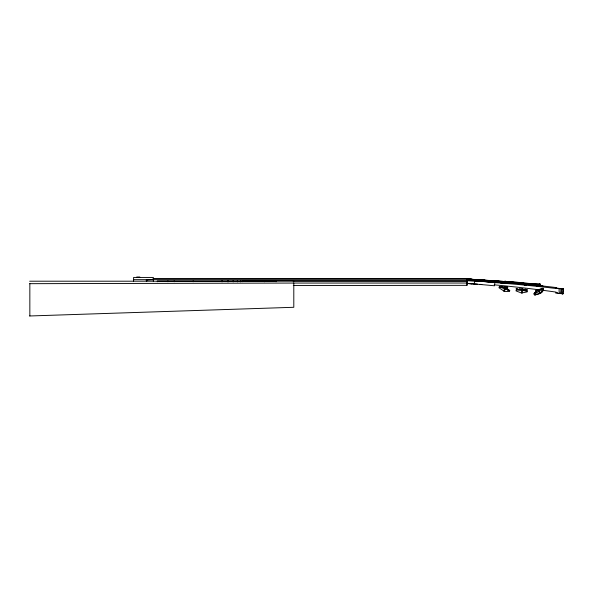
<?xml version="1.0" encoding="UTF-8"?>
<svg xmlns="http://www.w3.org/2000/svg" width="593" height="593" viewBox="0 0 593 593"><rect width="100%" height="100%" fill="white"/><g stroke="black" fill="none" stroke-linecap="round" stroke-linejoin="round"><path stroke-width="0.89" d="M467.025 278.947L467.025 285.344L293.283 285.522M467.025 285.144L467.047 282.972M535.701 293.35L534.211 294.35L543.04 288.598L543.633 289.332L540.809 293.112L534.797 295.077C533.151 292.29 541.453 286.849 543.633 289.369L540.156 293.453L534.797 295.003C530.461 292.119 548.503 286.011 541.305 289.769M504.613 282.283L467.143 278.955L505.31 282.572L467.143 278.955L523.686 282.802L522.144 282.668L523.663 282.794L523.293 282.713M505.103 282.557L467.128 279.11L539.904 284.18M522.507 282.653L467.136 279.11L522.344 283.046M539.726 285.011L467.143 278.955L539.734 284.855M467.165 279.118L540.141 284.292M516.221 289.977L516.08 290.941L521.455 292.994L527.177 291.912L527.259 290.948L516.162 289.977L522.641 288.969L527.259 290.963M521.455 292.994L521.818 288.902M522.285 293.068L522.641 288.969M555.515 292.957L559.34 293.505C558.902 287.472 558.258 288.554 562.631 288.961M562.927 293.831L562.171 293.691L562.927 293.765L563.35 288.984L562.816 293.831L561.527 293.676L561.949 288.887M561.527 293.676L560.593 293.557L561.015 288.776M538.222 286.078L541.187 286.352L541.231 285.826L536.843 285.389C535.101 286.308 538.044 285.685 538.985 286.3M542.091 292.334L542.21 291.081M536.843 285.389L538.311 285.544L538.259 286.011L536.798 285.87M538.311 285.544L538.259 286.041L539.096 286.1M542.647 286.36L542.699 285.87L541.231 285.7L541.187 286.219M536.235 291.548L536.354 290.333L535.798 290.274M536.235 291.289L536.354 290.096M536.85 285.767C535.472 285.485 536.924 286.093 536.843 285.27L538.311 285.403M526.288 284.988L524.175 284.633L524.227 284.173L525.68 284.299L525.635 284.759M525.198 288.976L525.072 290.125L523.619 289.97M525.635 284.662L525.68 284.21M519.357 288.302L519.238 289.421L520.698 289.614L520.817 288.487M525.68 284.299L519.846 283.773L519.802 284.217L524.175 284.633M524.175 284.536L524.227 284.069M527.177 289.888L524.731 290.17L527.207 289.592M519.846 283.691L519.802 284.129L521.254 284.247L521.306 283.81L519.846 283.691L521.306 283.825M507.741 287.049L507.623 288.102L506.163 287.961L506.281 286.923L507.393 287.034M502.694 282.72L502.39 282.29L508.231 282.794L508.838 283.343L505.258 282.92L508.853 283.195L508.379 283.15M501.782 282.846L503.805 282.868L503.85 282.461L508.231 282.735L508.179 283.143L506.719 283.017L506.77 282.616L508.231 282.735M506.77 282.624L506.719 283.031L508.853 283.269L506.726 283.017M501.782 287.472C502.041 285.93 500.529 286.493 502.479 286.538M499.64 282.505L501.693 282.809L500.077 282.542M494.488 285.782L494.91 282.35M478.707 281.126L497.09 282.32M480.753 281.252L498.683 282.453L498.164 282.394M475.312 280.934L477.046 281.03L475.215 280.926M474.207 284.18L474.674 280.889L467.025 280.608L466.602 283.417L477.432 284.143M475.771 281.075L477.298 281.045M471.287 283.951L466.602 283.335M503.62 291.104L504.999 287.323L499.269 286.871L498.943 287.768L504.398 291.385L509.409 291.571L509.743 290.666L504.999 287.323L499.269 286.871L509.743 290.666L505.777 287.605L504.398 291.385M534.256 294.254L535.709 293.402M536.517 291.163L534.219 293.765L534.797 294.447M536.428 292.416L534.219 293.698L534.797 294.38M29.65 315.98L293.802 307.285L293.802 283.061L29.65 283.684M136.694 277.02L139.852 277.02M153.09 278.873L467.225 278.947L467.225 281.401L293.238 281.401M153.09 279.073L466.728 278.895M133.603 279.666L153.328 279.666A18.754 0.652 -0.7 0 0 146.753 280.43L146.753 281.201M466.824 280.608L242.448 280.489L242.448 281.401M29.65 281.201L293.802 281.201M293.29 283.061L467.039 283.031M540.156 284.129L539.119 284.114L540.468 284.321M467.025 280.608L474.674 280.897M476.305 280.986L475.816 280.963L478.217 281.097M475.201 281.045L478.484 281.223M476.75 281.134L474.659 281.008A26.174 0.43 3.4 0 1 494.54 282.335M477.736 281.186L480.374 281.334M480.226 281.208L478.203 281.215M482.242 281.453L490.759 281.994M480.211 281.341L481.264 281.408M505.851 283.187L501.671 282.779L502.508 282.728M506.125 281.416L504.687 281.312L505.444 281.364C503.316 281.238 507.489 281.505 505.844 281.416M540.534 285.767L539.378 285.641M501.693 282.817L500.062 282.698M505.51 282.527L506.096 282.631L505.51 282.579M497.631 282.357L500.485 282.587M496.526 282.416L497.075 282.453M500.84 282.75L501.448 282.794M508.231 282.794L501.671 282.639L506.711 283.254M499.173 282.476L497.616 282.498M501.893 282.824L502.093 282.839M542.632 286.545C544.063 286.575 542.365 286.76 542.699 285.996L541.231 285.826L542.699 285.996A290.451 62.532 5.2 0 1 556.219 287.561M471.287 283.854L474.207 284.084M505.866 282.95L506.303 282.987M507.83 283.195L508.838 283.424L507.912 283.335M526.132 284.707L525.487 284.633M503.805 282.868L507.482 283.321M507.497 283.172L508.112 283.365M479.952 284.344L481.812 284.499M522.085 283.965L523.322 284.077M505.999 283.031L507.601 283.165M543.181 286.56C541.809 286.323 543.737 287.049 542.84 286.523M523.108 282.75L522.9 282.735M520.239 284.329L519.112 284.217L522.255 284.618M525.969 284.796L524.042 284.625M519.661 284.358L519.112 284.225L520.246 284.425M520.61 284.188L522.27 284.336L519.186 284.077L520.595 284.344M525.732 284.84L526.288 284.877L525.168 284.707L525.954 284.84M520.602 284.277L521.388 284.351L519.661 284.277M536.391 285.996L537.747 286.167M524.857 290.733L526.428 290.874M540.468 284.24L539.704 284.255M525.465 284.899L523.174 284.544M536.591 286.019L536.139 285.804L537.08 285.915M541.231 285.73L542.699 285.87M519.846 283.773L521.306 283.906L521.254 284.358L519.112 284.314L521.254 284.269M542.884 286.389L543.307 286.426L541.187 286.352M543.018 286.723L542.365 286.337M504.094 286.701L506.281 286.923L504.977 286.797M541.602 286.397L542.284 286.649M562.594 288.917L563.313 288.984L555.938 287.976M540.349 286.093L540.786 286.145M540.349 286.263L541.95 286.612M539.541 286.145L536.843 285.27M538.155 286.034L539.437 286.345M539.904 286.219L541.187 286.53M541.861 291.059L542.869 291.17L541.602 290.978M555.938 288.235L559.762 288.709M560.593 293.557L558.747 293.365L559.34 293.505M537.718 290.533L535.931 290.296M556.278 292.638L557.813 292.853M536.354 290.333L537.821 290.54M562.89 288.91L563.32 288.976L562.861 288.954M559.755 293.231L562.927 293.765M517.615 289.073L516.08 288.546L519.157 289.666M507.556 289.881L509.691 290.652L507.993 290.051M537.643 290.422L540.156 293.453M540.809 293.112L538.303 289.933M474.237 283.899L474.237 283.988A26.24 0.541 4.6 0 1 494.191 285.767M466.824 278.947L466.824 281.401M466.476 278.947L466.476 280.608M276.064 281.764L276.064 280.971L157.293 280.971L157.293 281.764M264.604 280.971L264.604 281.764M242.077 280.971L242.077 281.764M240.662 280.971L240.662 281.764M240.447 280.971L240.447 281.764M237.585 280.971L237.585 281.764M237.244 280.971L237.244 281.764M233.219 280.971L233.219 281.764M233.042 280.971L233.042 281.764M228.327 280.971L228.327 281.764M228.016 280.971L228.016 281.764M227.653 280.971L227.653 281.764M222.353 280.971L222.353 281.764M221.789 280.971L221.789 281.764M193.148 280.971L193.148 281.764M174.157 280.971L174.157 281.764M167.93 280.971L167.93 281.764M153.328 281.201L153.328 277.435L133.603 277.435L133.603 281.201M29.843 283.684L29.843 315.973M494.755 281.801A290.451 62.532 5.2 0 1 498.468 282.068M500.329 282.201A290.451 62.532 5.2 0 1 502.723 282.387M505.918 282.631A290.451 62.532 5.2 0 1 521.106 283.921M525.109 284.292A290.451 62.532 5.2 0 1 537.095 285.463M494.999 282.602A290.044 64.318 5.4 0 1 555.789 288.465M494.214 284.833A291.119 66.705 6.6 0 1 538.444 289.718M542.462 290.236A291.119 66.705 6.6 0 1 556.086 292.104M506.77 282.691L506.719 283.106L506.77 282.676M534.256 293.728L535.709 292.794L534.219 293.765M539.007 285.485L539.007 285.485"/></g></svg>
